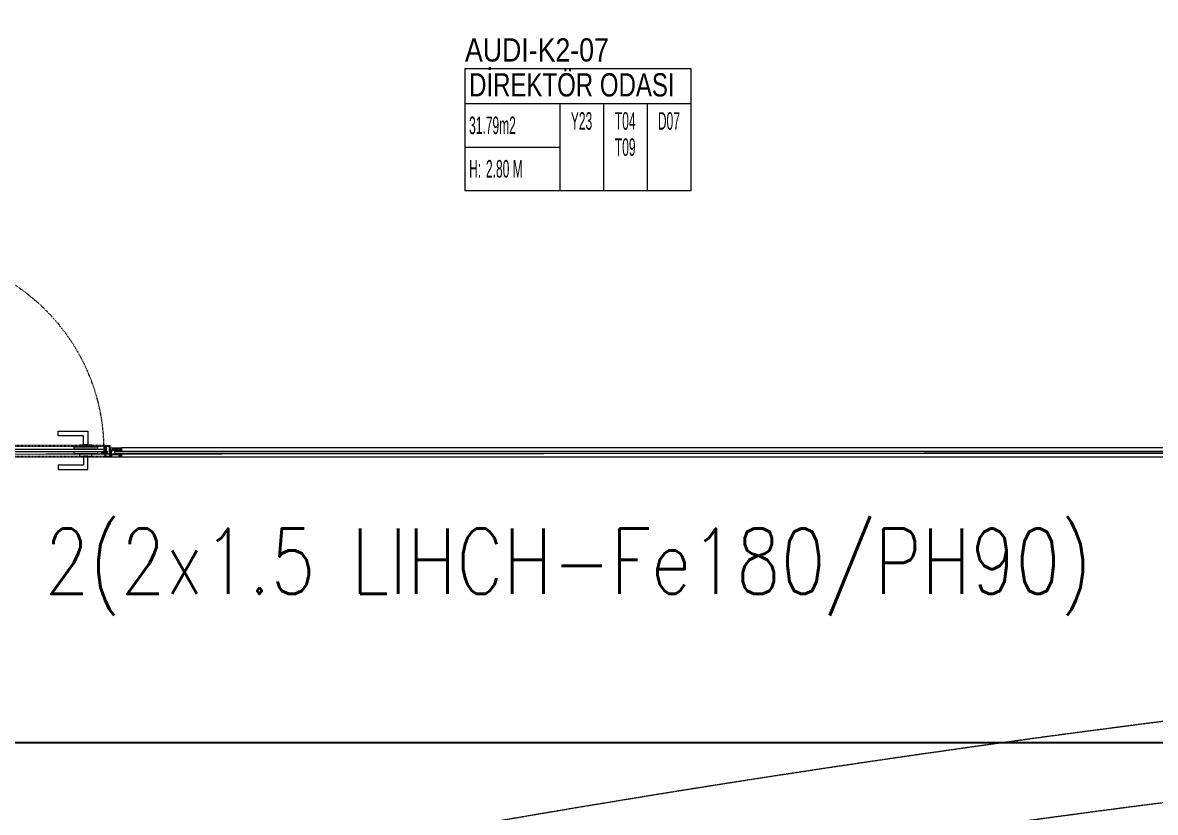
# Model space of a CAD drawing. Extents: x -2749 to 23780, y -1311 to 8245.
# Drawn here: x 15307.1 to 15793.2, y 2210.5 to 2549.4 of the extents above; entities that cross this region are included whole.
import ezdxf
from ezdxf.enums import TextEntityAlignment as Align

# ---------------------------------------------------------------- set-up
doc = ezdxf.new("R2010")
doc.units = 0
doc.header["$MEASUREMENT"] = 0
for name, pattern in [('DASHDOT', [25.4, 12.7, -6.35, 0, -6.35]), ('DOT2', [0.125, 0, -0.125]), ('HIDDEN', [0.375, 0.25, -0.125])]:
    doc.linetypes.add(name, pattern=pattern)
doc.layers.get('0').update_dxf_attribs({"color": 9, "lineweight": 9})
for name, color, linetype, lineweight in [('0 @ 1', 9, 'Continuous', 9), ('06C', 9, 'Continuous', 9), ('06D', 9, 'Continuous', 9), ('07K', 9, 'Continuous', 9), ('10', 9, 'Continuous', 9), ('15', 9, 'Continuous', 9), ('20', 9, 'DOT2', 9), ('21', 9, 'Continuous', 9), ('40B', 9, 'Continuous', 9), ('E-MODÜL HATTI', 6, 'Continuous', 30), ('E-YAZI', 7, 'Continuous', 30)]:
    doc.layers.add(name, color=color, linetype=linetype, lineweight=lineweight)
doc.styles.add('Arial', font='arial.ttf', dxfattribs={"height": 2.5})
doc.styles.add('E-YAZI', font='txttw.shx')
doc.styles.add('MuuM_TEXT-STANDART', font='ARIALN.TTF')
pattern_1 = [(225, (-604.72494, -2171.82614), (-0.0883883476, 0.0883883476), []), (135, (-604.72494, -2171.82614), (0.0883883476, 0.0883883476), [])]

# ---------------------------------------------------------------- blocks, each defined once
blk = doc.blocks.new('0_roomno2-flat-2')
at = {"layer": '21'}
blk.add_lwpolyline([(96.88, -52.5), (0, -52.5), (0, 0), (96.88, 0)], close=True, dxfattribs=at)
for points in [[(0, -15), (96.88, -15)], [(40.62, -15), (40.62, -52.5)], [(59.38, -15), (59.38, -52.5)], [(78.12, -15), (78.12, -52.5)], [(0, -33.75), (40.62, -33.75)]]:
    blk.add_lwpolyline(points, dxfattribs=at)
at = {"layer": '21', "style": 'MuuM_TEXT-STANDART', "width": 0.6}
blk.add_text('H:', height=7.5, dxfattribs=at).set_placement((1.75, -43.04), align=Align.MIDDLE_LEFT)
at = {"layer": '21', "style": 'Arial'}
blk.add_attdef('ODANO', (0, 5.85), '', height=10, dxfattribs=at)
blk.add_attdef('MEKANADI', text='', height=10, dxfattribs=at).set_placement((1.75, -15), align=Align.BOTTOM_LEFT)
at = {"layer": '21', "style": 'MuuM_TEXT-STANDART', "width": 0.6}
for tag, p in [('YER01', (50, -22.5)), ('TAVAN01', (68.75, -22.5)), ('DUVAR01', (87.5, -22.5)), ('YER02', (50, -33.75)), ('TAVAN02', (68.75, -33.75)), ('DUVAR02', (87.5, -33.75)), ('YER03', (50, -45)), ('TAVAN03', (68.75, -45)), ('DUVAR03', (87.5, -45))]:
    blk.add_attdef(tag, text='', height=7.5, dxfattribs=at).set_placement(p, align=Align.MIDDLE_CENTER)
for tag, p in [('M2', (1.75, -24.38)), ('TEMIZTAVANYUKSEKLIGI', (9, -43.04))]:
    blk.add_attdef(tag, text='', height=7.5, dxfattribs=at).set_placement(p, align=Align.MIDDLE_LEFT)
blk = doc.blocks.new('g-kapı kolu-p')
for points in [[(11.85, 8.21), (-0.95, 8.21), (-0.95, 2.41), (0.95, 2.41), (0.95, 6.31), (11.85, 6.31), (11.85, 8.21)], [(11.85, -8.21), (-0.95, -8.21), (-0.95, -2.41), (0.95, -2.41), (0.95, -6.31), (11.85, -6.31), (11.85, -8.21)]]:
    blk.add_lwpolyline(points)
for points in [[(-5, 0.5), (5, 0.5), (5, 1.5), (-5, 1.5)], [(-2.65, 1.5), (2.65, 1.5), (2.65, 2.41), (-2.65, 2.41)], [(-5, -1.5), (5, -1.5), (5, -0.5), (-5, -0.5)], [(-2.65, -1.5), (2.65, -1.5), (2.65, -2.41), (-2.65, -2.41)]]:
    blk.add_lwpolyline(points, close=True)
blk = doc.blocks.new('k-cambölme-kapı-p')
at = {"layer": '10'}
h = blk.add_hatch(dxfattribs=at)
h.set_pattern_fill('NET', color=256, angle=135, style=0)
h.set_pattern_definition([(135, (3753.7029, 560.85184), (-0.0883883476, -0.0883883476), []), (225, (3753.7029, 560.85184), (0.0883883476, -0.0883883476), [])])
h.paths.add_polyline_path([(2.08, -0.06), (2.08, 0.02), (2.07, 0.04), (2.05, 0.07), (2.01, 0.09), (1.98, 0.1), (1.97, 0.1), (1.97, -0.29), (1.94, -0.29), (1.94, -0.43), (1.88, -0.49), (1.67, -0.49), (1.82, -0.29), (1.73, -0.29), (1.53, -0.5), (1.44, -0.5), (1.62, -0.32), (1.62, -0.29), (1.51, -0.29), (1.34, -0.42), (1.32, -0.44), (1.3, -0.48), (1.29, -0.51), (1.26, -0.57), (1.26, -0.31), (1.32, -0.29), (1.23, -0.29), (1.23, -0.53), (1.23, -0.59), (1.24, -0.62), (1.26, -0.64), (3.47, -0.64), (3.47, -0.58), (3.38, -0.35), (3.38, -0.3), (3.42, -0.25), (3.42, -0.2), (3.38, -0.16), (2.73, -0.16), (2.74, -0.2), (2.91, -0.2, -1), (2.91, -0.25)])
h.paths.add_polyline_path([(2.05, -0.18), (2.05, -0.21), (2.08, -0.23), (2.11, -0.24), (2.15, -0.25), (2.95, -0.27), (2.92, -0.29), (2.55, -0.29), (2.54, -0.31), (2.52, -0.33), (2.5, -0.34), (2.48, -0.34), (2.46, -0.34), (2.44, -0.32), (2.42, -0.3), (2.08, -0.3), (1.99, -0.11), (1.99, -0.07), (2.05, -0.07)], flags=16)
h.paths.add_polyline_path([(2.41, -0.34), (2.51, -0.5), (2.08, -0.5), (2.08, -0.34)], flags=16)
h.paths.add_polyline_path([(2.55, -0.33), (2.89, -0.33), (2.94, -0.33), (3.28, -0.34, 0.166992), (3.34, -0.55), (2.72, -0.55), (2.55, -0.36)], flags=16)
h.paths.add_polyline_path([(3.02, -0.22), (3.02, -0.2), (3.33, -0.2, 0.10606), (3.29, -0.33), (3.01, -0.27)], flags=16)
h = blk.add_hatch(dxfattribs=at)
h.set_pattern_fill('NET', color=256, angle=135, style=0)
h.set_pattern_definition([(45, (474.94443, 2280.71206), (0.0883883476, -0.0883883476), []), (315, (474.94443, 2280.71206), (-0.0883883476, -0.0883883476), [])])
h.paths.add_polyline_path([(87.27, -0.16), (87.26, -0.2), (87.09, -0.2, 1), (87.09, -0.25), (87.92, -0.25), (87.92, -0.01), (87.93, 0.03), (87.96, 0.05), (88, 0.07), (88.03, 0.07), (88.03, -0.29), (88.06, -0.29), (88.06, -0.43), (88.12, -0.49), (88.33, -0.49), (88.18, -0.29), (88.27, -0.29), (88.47, -0.5), (88.56, -0.5), (88.38, -0.32), (88.38, -0.29), (88.49, -0.29), (88.66, -0.42), (88.68, -0.44), (88.7, -0.48), (88.71, -0.51), (88.74, -0.57), (88.74, -0.31), (88.68, -0.29), (88.77, -0.29), (88.77, -0.53), (88.77, -0.59), (88.76, -0.62), (88.74, -0.64), (86.53, -0.64), (86.53, -0.58), (86.62, -0.35), (86.62, -0.3), (86.58, -0.25), (86.58, -0.2), (86.62, -0.16)])
h.paths.add_polyline_path([(87.28, -0.55), (87.45, -0.36), (87.45, -0.33), (87.11, -0.33), (87.06, -0.33), (87.03, -0.31), (86.99, -0.27), (86.98, -0.22), (86.98, -0.2), (86.67, -0.2, -0.292264), (86.66, -0.55)], flags=16)
h.paths.add_polyline_path([(87.48, -0.51), (87.59, -0.51), (87.53, -0.43)], flags=16)
h.paths.add_polyline_path([(87.56, -0.4), (87.69, -0.5), (87.92, -0.5), (87.92, -0.34), (87.59, -0.34)], flags=16)
h.paths.add_polyline_path([(87.62, -0.53), (87.71, -0.62), (87.71, -0.53)], flags=16)
at = {"layer": '10', "linetype": 'DASHDOT', "ltscale": 0.05}
for points in [[(1.71, 2.14), (1.71, 4.9)], [(3.22, 3.63), (0.2, 3.63)], [(6.13, 1.44), (6.13, -0.55)]]:
    blk.add_lwpolyline(points, dxfattribs=at)
at = {"layer": '10'}
for points in [[(1.97, -0.29), (1.97, 2.13), (2.05, 2.13), (2.05, 2.28, 0.414214), (1.89, 2.44), (0.08, 2.44, 0.414214), (0, 2.36), (0, -2.36, 0.414214), (0.08, -2.44), (2.05, -2.44), (2.05, -2.25), (2.05, -2.23), (2.05, -2.23), (2.05, -2.23), (2.05, -2.23), (2.05, -2.23), (2.05, -0.89)], [(88.03, -0.29), (88.03, 2.13), (87.95, 2.13), (87.95, 2.28, -0.414214), (88.11, 2.44), (89.92, 2.44, -0.414214), (90, 2.36), (90, -2.36, -0.414214), (89.92, -2.44), (87.95, -2.44), (87.95, -2.25), (87.95, -2.23), (87.95, -2.23), (87.95, -2.23), (87.95, -2.23), (87.95, -2.23), (87.95, -0.89)], [(1.51, -0.29), (1.34, -0.42), (1.32, -0.44), (1.3, -0.48), (1.29, -0.51), (1.26, -0.57), (1.26, -0.31), (1.32, -0.29), (1.23, -0.29), (1.23, -0.53), (1.23, -0.59), (1.24, -0.62), (1.26, -0.64), (3.47, -0.64), (3.47, -0.58), (3.38, -0.35), (3.38, -0.3), (3.42, -0.25), (3.42, -0.2), (3.38, -0.16), (2.73, -0.16), (2.74, -0.2), (2.91, -0.2, -1), (2.91, -0.25, -1)], [(88.49, -0.29), (88.66, -0.42), (88.68, -0.44), (88.7, -0.48), (88.71, -0.51), (88.74, -0.57), (88.74, -0.31), (88.68, -0.29), (88.77, -0.29), (88.77, -0.53), (88.77, -0.59), (88.76, -0.62), (88.74, -0.64), (86.53, -0.64), (86.53, -0.58), (86.62, -0.35), (86.62, -0.3), (86.58, -0.25), (86.58, -0.2), (86.62, -0.16), (87.27, -0.16), (87.26, -0.2), (87.09, -0.2, 1), (87.09, -0.25, 1)], [(86.66, -0.55), (87.28, -0.55), (87.45, -0.36), (87.45, -0.33), (87.11, -0.33), (87.06, -0.33), (87.03, -0.31), (86.99, -0.27), (86.98, -0.22), (86.98, -0.2), (86.67, -0.2, 1)]]:
    blk.add_lwpolyline(points, format="xyb", dxfattribs=at)
for points in [[(1.82, 2.27), (0.16, 2.27), (0.16, 2.03), (0.38, 2.03), (0.38, 1.92), (0.22, 1.92), (0.22, 1.16), (0.35, 1.16), (0.35, -0.41), (0.22, -0.41), (0.22, -1.23), (0.36, -1.23), (0.36, -1.38), (0.16, -1.38), (0.16, -2.24), (1.82, -2.24), (1.82, -1.72), (1.62, -1.72), (1.62, -1.58), (1.82, -1.58), (1.82, -1.37), (1.61, -1.37), (1.61, -1.24), (1.74, -1.24), (1.74, -0.85), (1.06, -0.85), (1.06, -0.13), (1.5, -0.13), (1.5, 1.92), (1.57, 2.03), (1.82, 2.03), (1.82, 2.27)], [(0.69, 3.63), (0.69, 2.44)], [(0.69, 2.27), (0.69, -0.24), (1.06, -0.24)], [(1.06, 2.44), (1.06, 2.86)], [(1.06, -0.13), (1.06, 2.27)], [(1.5, 1.92), (1.06, 1.92)], [(1.17, 1.92), (1.17, -0.13)], [(2.91, -0.25), (2.08, -0.06), (2.08, 0.02), (2.07, 0.04), (2.05, 0.07), (2.01, 0.09), (1.98, 0.1), (1.97, 0.1)], [(3.84, 0.88), (2.63, 3.22)], [(4.07, 1.27), (2.67, 3.99)], [(8.14, 0.88), (8.14, 1.27), (4.07, 1.27)], [(5.3, 0.88), (5.3, -0.16)], [(5.5, 1.27), (5.77, 0.97), (5.77, 0.88)], [(5.59, 0.88), (5.59, -0.16)], [(6.76, 1.27), (6.49, 0.97), (6.49, 0.88)], [(6.67, 0.88), (6.67, -0.16)], [(6.96, 0.88), (6.96, -0.16)], [(87.09, -0.25), (87.92, -0.25), (87.92, -0.01), (87.93, 0.03), (87.96, 0.05), (88, 0.07), (88.03, 0.07)], [(88.18, 2.27), (89.84, 2.27), (89.84, 2.03), (89.62, 2.03), (89.62, 1.92), (89.78, 1.92), (89.78, 1.16), (89.65, 1.16), (89.65, -0.41), (89.78, -0.41), (89.78, -1.23), (89.64, -1.23), (89.64, -1.38), (89.84, -1.38), (89.84, -2.24), (88.18, -2.24), (88.18, -1.72), (88.38, -1.72), (88.38, -1.58), (88.18, -1.58), (88.18, -1.37), (88.39, -1.37), (88.39, -1.24), (88.26, -1.24), (88.26, -0.85), (88.94, -0.85), (88.94, -0.13), (88.5, -0.13), (88.5, 1.92), (88.43, 2.03), (88.18, 2.03), (88.18, 2.27)], [(2.05, -0.89), (3.59, -0.89), (3.59, -0.64), (1.23, -0.64), (1.23, -0.29), (1.97, -0.29)], [(1.62, -0.29), (1.62, -0.32), (1.44, -0.5), (1.53, -0.5), (1.73, -0.29)], [(1.82, -0.29), (1.67, -0.49), (1.88, -0.49), (1.94, -0.43), (1.94, -0.29)], [(3.34, -0.55), (2.72, -0.55), (2.55, -0.36), (2.55, -0.33), (2.89, -0.33), (2.94, -0.33)], [(3.28, -0.34), (3.28, -0.34), (2.94, -0.33)], [(3.01, -0.27), (3.02, -0.22), (3.02, -0.2), (3.33, -0.2)], [(3.01, -0.27), (3.29, -0.33), (3.29, -0.33)], [(4.06, -0.16), (4.06, -0.55), (8.14, -0.55)], [(8.14, -0.55), (8.14, -0.16)], [(87.95, -0.89), (86.41, -0.89), (86.41, -0.64), (88.77, -0.64), (88.77, -0.29), (88.03, -0.29)], [(87.59, -0.51), (87.53, -0.43), (87.48, -0.51), (87.59, -0.51)], [(88.18, -0.29), (88.33, -0.49), (88.12, -0.49), (88.06, -0.43), (88.06, -0.29)], [(88.38, -0.29), (88.38, -0.32), (88.56, -0.5), (88.47, -0.5), (88.27, -0.29)]]:
    blk.add_lwpolyline(points, dxfattribs=at)
for points in [[(1.99, -0.07), (2.05, -0.07), (2.05, -0.18), (2.05, -0.21), (2.08, -0.23), (2.11, -0.24), (2.15, -0.25), (2.95, -0.27), (2.92, -0.29), (2.55, -0.29), (2.54, -0.31), (2.52, -0.33), (2.5, -0.34), (2.48, -0.34), (2.46, -0.34), (2.44, -0.32), (2.42, -0.3), (2.08, -0.3), (1.99, -0.11)], [(2.08, -0.5), (2.08, -0.34), (2.41, -0.34), (2.51, -0.5), (2.51, -0.5)], [(87.92, -0.5), (87.92, -0.34), (87.59, -0.34), (87.56, -0.4), (87.69, -0.5)], [(87.62, -0.53), (87.71, -0.53), (87.71, -0.62)]]:
    blk.add_lwpolyline(points, close=True, dxfattribs=at)
blk.add_circle((1.71, 3.65), 1.02, dxfattribs=at)
for centre, start, end in [((3.6, -0.37), 176.143, 214.0649), ((3.6, -0.37), 148.8979, 173.1144), ((86.4, -0.37), 325.9351, 31.1021)]:
    blk.add_arc(centre, 0.322, start, end, dxfattribs=at)
at = {"layer": '15', "linetype": 'DOT2'}
blk.add_lwpolyline([(2.48, 0.36), (2.48, 85.36)], dxfattribs=at)
at = {"layer": '15'}
blk.add_lwpolyline([(2.58, 0.88), (87.42, 0.88), (87.52, 0.78), (87.52, -0.05), (87.42, -0.16), (2.58, -0.16), (2.58, -0.16), (2.48, -0.05), (2.48, 0.78), (2.58, 0.88)], dxfattribs=at)
at = {"layer": '15', "linetype": 'DOT2'}
blk.add_arc((2.48, 0.36), 85.04, 0, 90, dxfattribs=at)
at = {"layer": '20'}
for p, q in [((87.95, 2.43), (2.05, 2.43)), ((87.95, 2.13), (2.05, 2.13)), ((87.95, -2.23), (2.05, -2.23)), ((87.95, -2.44), (2.05, -2.44))]:
    blk.add_line(p, q, dxfattribs=at)
at = {"layer": '06C', "xscale": -1}
blk.add_blockref('g-kapı kolu-p', (79.64, 0.38), dxfattribs=at)
blk = doc.blocks.new('p-strahle-alüminyumdoğramaprofili')
at = {"layer": '10'}
h = blk.add_hatch(dxfattribs=at)
h.set_pattern_fill('NET', color=256, angle=315, style=0)
h.set_pattern_definition(pattern_1)
h.paths.add_polyline_path([(-4.62, 2.65), (-4.68, 2.65), (-4.72, 2.75), (-4.72, 2.8), (-4.69, 2.8), (-4.69, 2.92), (-4.98, 2.92), (-4.98, 2.8), (-4.95, 2.8), (-4.99, 2.65), (-5.08, 2.66), (-5.25, 2.28), (-5.14, 2.28), (-5.14, 2.33), (-4.98, 2.52, 0.2599), (-4.9, 2.28), (-4.66, 2.28, 0.382682)])
h.paths.add_polyline_path([(-4.86, 2.52), (-4.67, 2.52, -2.16717)], flags=16)
h = blk.add_hatch(dxfattribs=at)
h.set_pattern_fill('NET', color=256, angle=315, style=0)
h.set_pattern_definition(pattern_1)
h.paths.add_polyline_path([(-4.62, 0.88), (-4.68, 0.88), (-4.72, 0.77), (-4.72, 0.73), (-4.69, 0.73), (-4.69, 0.6), (-4.98, 0.6), (-4.98, 0.73), (-4.95, 0.73), (-4.99, 0.88), (-5.08, 0.87), (-5.25, 1.24), (-5.14, 1.24), (-5.14, 1.2), (-4.98, 1.01, -0.2599), (-4.9, 1.24), (-4.66, 1.24, -0.382682)])
h.paths.add_polyline_path([(-4.86, 1), (-4.67, 1, 2.16717)], flags=16)
h = blk.add_hatch(dxfattribs=at)
h.set_pattern_fill('NET', color=256, angle=315, style=0)
h.set_pattern_definition([(225, (-608.45214, -2173.53612), (-0.0883883476, 0.0883883476), []), (135, (-608.45214, -2173.53612), (0.0883883476, 0.0883883476), [])])
h.paths.add_polyline_path([(-3.45, 2.28), (-3.45, 2.57), (-4.49, 2.57), (-4.49, 2.28)])
h = blk.add_hatch(dxfattribs=at)
h.set_pattern_fill('NET', color=256, angle=315, style=0)
h.set_pattern_definition([(225, (-608.45214, -2180.04526), (-0.0883883476, 0.0883883476), []), (135, (-608.45214, -2180.04526), (0.0883883476, 0.0883883476), [])])
h.paths.add_polyline_path([(-3.45, 0.93), (-3.45, 1.24), (-4.49, 1.24), (-4.49, 0.93)])
h = blk.add_hatch(dxfattribs=at)
h.set_pattern_fill('NET', color=256, angle=315, style=0)
h.set_pattern_definition([(225, (-629.50454, -2177.58922), (-0.0883883476, 0.0883883476), []), (135, (-629.50454, -2177.58922), (0.0883883476, 0.0883883476), [])])
h.paths.add_polyline_path([(0, 0.68), (0, 1.75), (-0.18, 1.75), (-0.18, 0.68)])
for points in [[(-5.08, 2.66), (-5.25, 2.28)], [(-5.09, 0.88), (-5.25, 1.24)], [(-4.98, 2.52), (-5.14, 2.33), (-5.14, 2.28)], [(-4.98, 1.01), (-5.14, 1.2), (-5.14, 1.24)], [(-4.92, 3.6), (-4.92, 3.16), (-4.61, 3.16), (-4.61, 2.87), (-4.52, 2.87), (-4.62, 2.65), (-4.68, 2.65), (-4.72, 2.75), (-4.72, 2.8), (-4.69, 2.8), (-4.69, 3.05), (-4.98, 3.05), (-4.98, 2.8), (-4.95, 2.8), (-4.99, 2.65), (-5.08, 2.66), (-5.07, 3.76), (-0.11, 3.76)], [(-4.69, 2.92), (-4.98, 2.92)], [(-4.71, 0.6), (-4.98, 0.6)], [(-2.83, 0.2), (-2.67, 0.2), (-2.67, -0.04), (-4.87, -0.04), (-4.87, 0.19), (-4.57, 0.19), (-4.57, 0.73), (-2.67, 0.73)], [(-4.52, 2.87), (-4.49, 2.87), (-4.49, 2.26)], [(-4.49, 0.93), (-4.49, 0.93), (-4.49, 1.26)], [(-3.45, 2.26), (-3.45, 2.57)], [(-3.45, 1.26), (-3.45, 0.93)], [(-2.08, 0.93), (-2.08, 2.57)], [(-0.18, 0.68), (0, 0.68), (0, 1.75)], [(-0.18, 1.75), (0, 1.75)]]:
    blk.add_lwpolyline(points, dxfattribs=at)
for points in [[(-0.18, 2.74), (-0.18, 2.21), (0, 2.21), (0, 2.08), (-0.18, 2.08), (-0.18, 0.43), (0, 0.43), (0, 0), (-0.12, 0), (-0.12, -0.24), (-5.09, -0.24), (-5.09, 0.88), (-4.98, 0.88), (-4.94, 0.7), (-4.99, 0.7), (-4.99, 0.33), (-4.71, 0.33), (-4.71, 0.88), (-4.56, 0.88), (-4.52, 0.93), (-1.28, 0.93), (-1.2, 1.22), (-0.9, 1.22), (-0.9, 0.62), (-0.58, 0.62), (-0.58, 2.74)], [(-2.03, 0.78), (-1.35, 0.78), (-1.35, 0.08), (-1.28, 0.04), (-1.28, -0.04), (-2.09, -0.04), (-2.09, 0.1), (-2.03, 0.15)]]:
    blk.add_lwpolyline(points, close=True, dxfattribs=at)
for points in [[(-0.57, 3.26), (-0.57, 3.62), (-4.89, 3.62), (-4.89, 3.65, 0.561743), (-4.97, 3.66, 0.595966), (-4.92, 3.6, -2.204878)], [(-4.67, 2.52), (-4.86, 2.52, 1)], [(-4.67, 1), (-4.86, 1, -1)], [(-4.61, 2.87), (-4.49, 3.45, -0.833203), (-4.18, 3.44, -0.447088)], [(-4.49, 2.57), (-1.23, 2.57, -0.414214), (-0.9, 2.25), (-0.9, 1.22)], [(-4.18, 3.44), (-4.18, 2.99, 0.414214), (-4.07, 2.89), (-0.82, 2.89), (-0.82, 3.62)], [(-2.67, 0.73), (-2.67, 0.32), (-2.83, 0.32, 1), (-2.83, 0.2, -1)], [(-0.11, 3.76), (-0.11, 3.62), (-0.45, 3.62), (-0.45, 3.14, -1), (-0.66, 3.14)], [(-0.66, 3.14, -0.305404), (-0.57, 3.26, -5.773092)]]:
    blk.add_lwpolyline(points, format="xyb", dxfattribs=at)
for centre, radius, start, end in [((-4.73, 2.47), 0.253, 168.6676, 234.1258), ((-4.73, 1.06), 0.253, 125.8742, 191.3324), ((-4.77, 2.44), 0.125, 139.5402, 40.4598), ((-4.77, 1.08), 0.125, 319.5402, 220.4598), ((-4.84, 2.48), 0.273, 305.9738, 36.4289), ((-4.84, 1.04), 0.273, 323.5711, 54.0262)]:
    blk.add_arc(centre, radius, start, end, dxfattribs=at)
blk = doc.blocks.new('*U549')
at = {"layer": '06D'}
for points in [[(4.95, 4), (521.04, 4)], [(4.95, 0), (521.02, 0)]]:
    blk.add_lwpolyline(points, dxfattribs=at)
at = {"layer": '15'}
for points in [[(1.96, 2.5), (524.03, 2.5)], [(524.03, 1.5), (1.96, 1.5)]]:
    blk.add_lwpolyline(points, dxfattribs=at)
at = {"layer": '0 @ 1', "linetype": 'Continuous'}
blk.add_blockref('p-strahle-alüminyumdoğramaprofili', (526.11, 0.24), dxfattribs=at)
blk = doc.blocks.new('p-2. kat planı')
at = {"layer": '40B'}
blk.add_lwpolyline([(13052.5, 1837.5), (13052.5, 1065.5), (13054.42, 1065.5, -0.152186), (16671.45, 2158.21), (16671.45, 2226.09), (16672.5, 2226.09), (16672.5, 2372.5), (15945, 2372.5), (15945, 2365), (14187.5, 2363), (14187.5, 2825), (13845, 2825), (13845, 1845), (13845, 1837.5)], format="xyb", close=True, dxfattribs=at)
blk.add_lwpolyline([(15254.5, 2364.21), (15945, 2365), (15945, 2825), (15254.5, 2825)], close=True, dxfattribs=at)
ref = blk.add_blockref('0_roomno2-flat-2', (15496.91, 2529.76))
ref.add_attrib('ODANO', 'AUDI-K2-07', dxfattribs={"layer": '21', "height": 10, "style": 'MuuM_TEXT-STANDART'}).set_placement((15496.91, 2529.76), align=Align.BOTTOM_LEFT)
ref.add_attrib('MEKANADI', 'DİREKTÖR ODASI', dxfattribs={"layer": '21', "height": 10, "style": 'MuuM_TEXT-STANDART', "width": 0.9}).set_placement((15498.66, 2514.76), align=Align.BOTTOM_LEFT)
ref.add_attrib('M2', '31.79m2', dxfattribs={"layer": '21', "height": 7.5, "style": 'MuuM_TEXT-STANDART', "width": 0.6}).set_placement((15498.66, 2505.38), align=Align.MIDDLE_LEFT)
ref.add_attrib('TEMIZTAVANYUKSEKLIGI', '2.80 M', dxfattribs={"layer": '21', "height": 7.5, "style": 'MuuM_TEXT-STANDART', "width": 0.6}).set_placement((15505.91, 2486.72), align=Align.MIDDLE_LEFT)
ref.add_attrib('YER01', 'Y23', dxfattribs={"layer": '21', "height": 7.5, "style": 'MuuM_TEXT-STANDART', "width": 0.6}).set_placement((15546.91, 2507.26), align=Align.MIDDLE_CENTER)
ref.add_attrib('TAVAN01', 'T04', dxfattribs={"layer": '21', "height": 7.5, "style": 'MuuM_TEXT-STANDART', "width": 0.6}).set_placement((15565.66, 2507.26), align=Align.MIDDLE_CENTER)
ref.add_attrib('DUVAR01', 'D07', dxfattribs={"layer": '21', "height": 7.5, "style": 'MuuM_TEXT-STANDART', "width": 0.6}).set_placement((15584.41, 2507.26), align=Align.MIDDLE_CENTER)
ref.add_attrib('TAVAN02', 'T09', dxfattribs={"layer": '21', "height": 7.5, "style": 'MuuM_TEXT-STANDART', "width": 0.6}).set_placement((15565.66, 2496.01), align=Align.MIDDLE_CENTER)
at = {"linetype": 'Continuous', "rotation": 180}
blk.add_blockref('*U549', (15870.49, 2367), dxfattribs=at)
at = {"layer": '07K'}
blk.add_blockref('k-cambölme-kapı-p', (15254.5, 2365.44), dxfattribs=at)

msp = doc.modelspace()

# ---------------------------------------------------------------- linework, layer by layer
at = {"layer": '20', "linetype": 'HIDDEN'}
for points in [[(13074.5, 1250.48, -0.146575), (16650.5, 2301.36, -0.146575)], [(13074.5, 1209.1, -0.147553), (16652.5, 2266.71)]]:
    msp.add_lwpolyline(points, format="xyb", dxfattribs=at)
at = {"layer": 'E-MODÜL HATTI', "ltscale": 50}
msp.add_line((16548.12, 2240.38), (13900.28, 2240.38), dxfattribs=at)

# ---------------------------------------------------------------- block references
msp.add_blockref('p-2. kat planı', (0, 0))

# ---------------------------------------------------------------- texts
at = {"layer": 'E-YAZI', "color": 3, "style": 'E-YAZI', "width": 0.8}
msp.add_text('2(2x1.5 LIHCH-Fe180/PH90)', height=28, dxfattribs=at).set_placement((15316.54, 2304.26))

doc.saveas('drawing.dxf')
